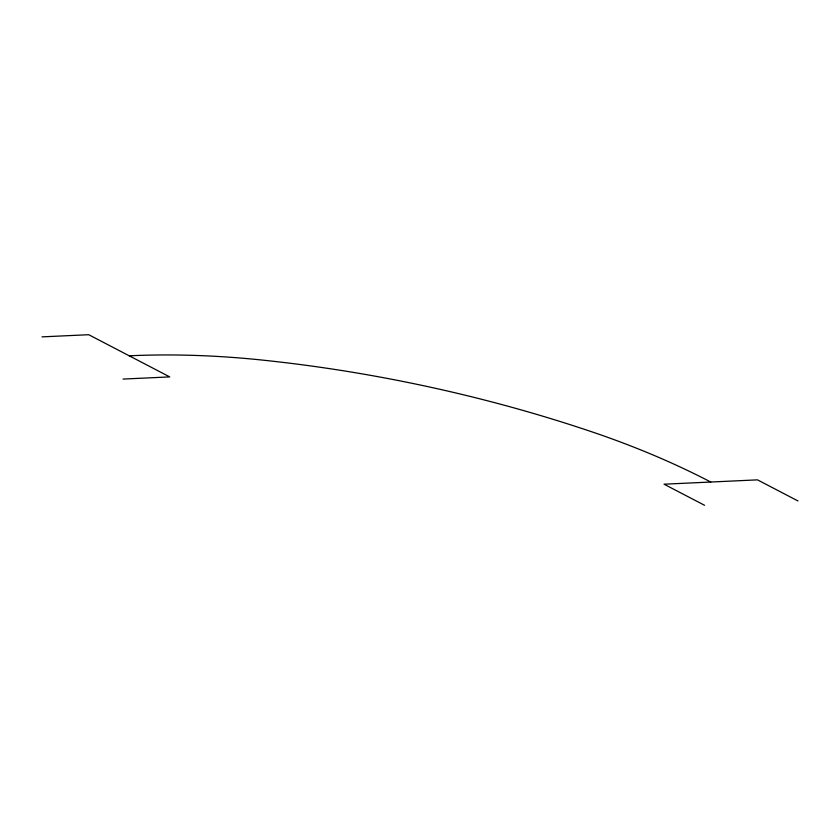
<?xml version="1.0" encoding="UTF-8"?>
<svg xmlns="http://www.w3.org/2000/svg" width="840" height="840" viewBox="0 0 840 840"><rect width="100%" height="100%" fill="white"/><g stroke="black" fill="none" stroke-linecap="round" stroke-linejoin="round"><path stroke-width="1.26" d="M42 336.872L88.715 334.709L169.743 376.908L123.029 379.071M798 500.966L757.481 479.861L664.051 484.197L704.571 505.292M710.766 482.034A480.984 224.322 11.5 0 0 591.276 431.624A726.642 338.898 11.5 0 0 261.051 359.951A480.984 224.322 11.5 0 0 129.234 355.803"/></g></svg>
